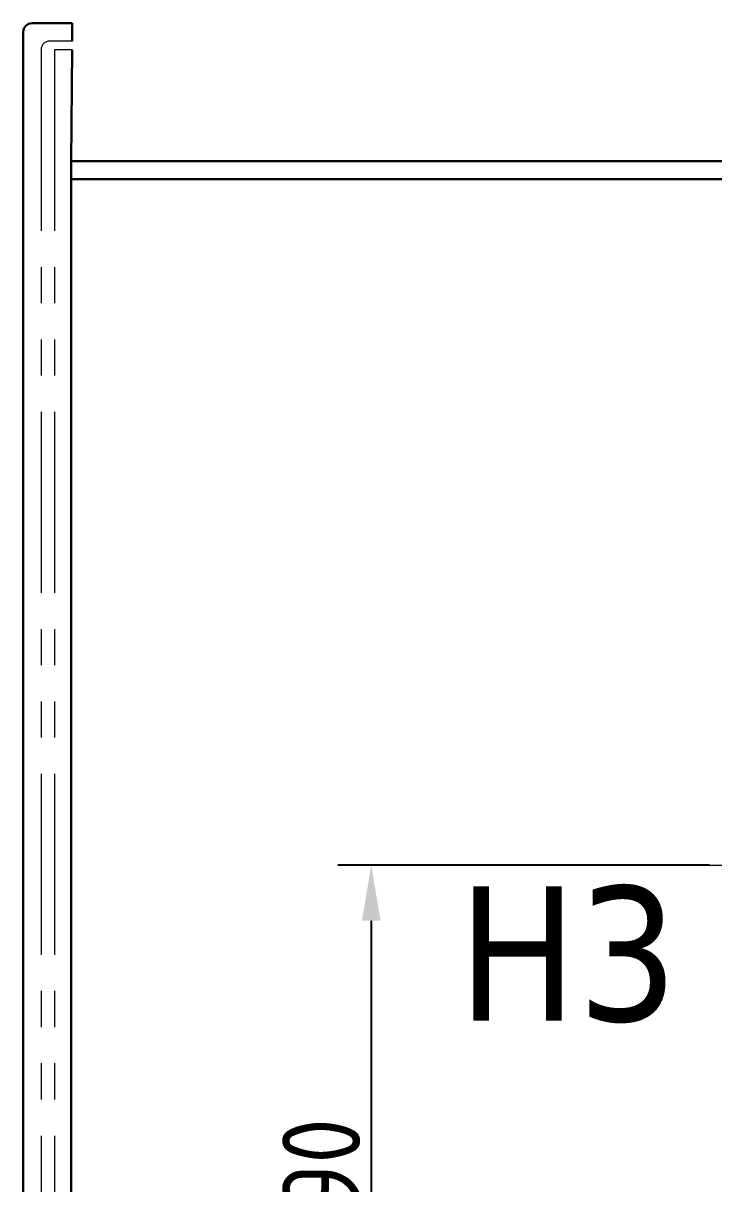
# Model space of a CAD drawing. Header units: millimetres. Extents: x 36873 to 51119, y -3533 to 6541.
# Drawn here: x 39354 to 39664, y -113 to 408 of the extents above; entities that cross this region are included whole.
import ezdxf

# ---------------------------------------------------------------- set-up
doc = ezdxf.new("R2010")
doc.units = ezdxf.units.MM
doc.header["$LTSCALE"] = 13
for name, pattern in [('ACAD_ISO10W100', [18, 12, -3, 0, -3]), ('CENTER2', [1.125, 0.75, -0.125, 0.125, -0.125]), ('EB_DASHDOT', [39, 30, -3, 3, -3]), ('PTHANTOM2', [1.25, 0.625, -0.125, 0.125, -0.125, 0.125, -0.125])]:
    doc.linetypes.add(name, pattern=pattern)
doc.layers.add('CAXA1', color=1, linetype='EB_DASHDOT', lineweight=25)
doc.layers.add('标注、文本', color=3, linetype='Continuous', lineweight=25)
doc.styles.get("Standard").update_dxf_attribs({"font": 'gbenor.shx', "bigfont": 'gbcbig.shx'})
doc.styles.add('Tahoma_txtstyle_30.40_0_0', font='tahoma.ttf')
doc.dimstyles.new('丁晓菲', dxfattribs={"dimscale": 15, "dimtxt": 3.5, "dimasz": 2.5, "dimexe": 1.5, "dimexo": 0, "dimgap": 0.5, "dimtad": 1, "dimtoh": 1, "dimtxsty": 'Standard', "dimcen": 2.5, "dimclrd": 3, "dimclre": 3, "dimclrt": 2, "dimadec": 0, "dimazin": 0, "dimtfac": 1, "dimtmove": 0, "dimatfit": 2, "dimfxl": 1.5, "dimarcsym": 0})

# ---------------------------------------------------------------- blocks, each defined once
blk = doc.blocks.new('A$Cd29922e4')
at = {"layer": 'CAXA1', "linetype": 'ACAD_ISO10W100', "lineweight": 20}
blk.add_line((-542.8095756807161, -0.002947070664959028), (-403.0858332035059, -0.002947070664959028), dxfattribs=at)
blk = doc.blocks.new('*D1216')
at = {"layer": 'Defpoints', "color": 0, "linetype": 'CENTER2', "ltscale": 38.86987341633078}
for p in [(39662.42471937995, 30.4109768845574), (39510.53418303022, -259.5890231154428), (39645.90547969523, -259.5890231154427)]:
    blk.add_point(p, dxfattribs=at)
at = {"layer": '标注、文本', "color": 3, "lineweight": -2, "ltscale": 38.86987341633078}
for p, q in [((39662.42471937995, 30.4109768845574), (39495.53418303022, 30.41097688455737)), ((39510.53418303022, 5.41097688455737), (39510.53418303022, -234.5890231154428)), ((39645.90547969523, -259.5890231154427), (39495.53418303022, -259.5890231154428))]:
    blk.add_line(p, q, dxfattribs=at)
at = {"layer": '标注、文本', "color": 3, "linetype": 'CENTER2', "ltscale": 38.86987341633078}
for points in [[(39506.36751636356, 5.410976884557369), (39514.70084969688, 5.410976884557371), (39510.53418303022, 30.41097688455737)], [(39506.36751636356, -234.5890231154428), (39514.70084969688, -234.5890231154428), (39510.53418303022, -259.5890231154428)]]:
    blk.add_solid(points, dxfattribs=at)
at = {"layer": '标注、文本', "color": 2, "linetype": 'CENTER2', "ltscale": 38.86987341633078, "insert": (39488.03418303021, -114.5890231154539), "char_height": 35, "attachment_point": 5, "rotation": 90, "bg_fill": 3, "box_fill_scale": 1.1, "bg_fill_color": 256, "bg_fill_true_color": 13158600, "bg_fill_transparency": 0}
blk.add_mtext('290', dxfattribs=at)

msp = doc.modelspace()

# ---------------------------------------------------------------- linework, layer by layer
at = {"layer": '标注、文本', "color": 4, "lineweight": 30, "ltscale": 38.86987341633078}
for p, q in [((39376.23429506048, 408.4118170821912), (39358.23429506047, 408.4118170821912)), ((39376.23429506048, 400.4118170821912), (39376.23429506048, 408.4118170821912)), ((39354.23429506047, 404.4118170821912), (39354.23429506048, -923.5839691717465)), ((39375.77529302964, 346.4139239552242), (39376.23429506048, 396.4118170821912)), ((40213.23429506066, 346.4139239552242), (39375.77529302964, 346.4139239552251)), ((39375.77529302964, 346.4139239552242), (39375.77529302964, -915.5839691717465)), ((40205.23429506066, 338.4139239552242), (39375.77529302963, 338.4139239552242))]:
    msp.add_line(p, q, dxfattribs=at)
at = {"layer": '标注、文本', "color": 6, "linetype": 'PTHANTOM2', "lineweight": 0, "ltscale": 10}
for p, q in [((39362.23429506048, 396.4118170821912), (39362.23429506048, -915.5839691717465)), ((39376.23429506048, 400.4118170821912), (39366.23429506048, 400.4118170821912)), ((39376.23429506048, 396.4118170821912), (39368.23429506048, 396.4118170821912)), ((39368.23429506048, 396.4118170821912), (39368.23429506048, -915.5839691717465))]:
    msp.add_line(p, q, dxfattribs=at)
at = {"layer": '标注、文本', "color": 4, "lineweight": 30, "ltscale": 38.86987341633078}
msp.add_arc((39358.23429506047, 404.4118170821912), 4, 90, 180, dxfattribs=at)
at = {"layer": '标注、文本', "color": 6, "linetype": 'PTHANTOM2', "lineweight": 0, "ltscale": 10}
msp.add_arc((39366.23429506048, 396.4118170821912), 4, 90, 180, dxfattribs=at)

# ---------------------------------------------------------------- block references
at = {"layer": '标注、文本', "color": 0, "linetype": 'CENTER2', "ltscale": 38.86987341633078}
msp.add_blockref('A$Cd29922e4', (40205.23429506065, 30.41392395522234), dxfattribs=at)

# ---------------------------------------------------------------- texts
at = {"layer": '标注、文本', "color": 6, "linetype": 'PTHANTOM2', "lineweight": 0, "ltscale": 10, "style": 'Tahoma_txtstyle_30.40_0_0'}
msp.add_text('H3', height=60.4187516214384, dxfattribs=at).set_placement((39549.40857862362, -39.50420006510103))

# ---------------------------------------------------------------- next in the draw order: dimensions: what is measured, and where the dimension line sits
at = {"layer": '标注、文本', "color": 0, "linetype": 'CENTER2', "ltscale": 38.86987341633078}
dim = msp.add_linear_dim(base=(39510.53418303022, -259.5890231154428), p1=(39662.42471937994, 30.41097688455739), p2=(39645.90547969521, -259.5890231154426), angle=90, dimstyle='丁晓菲', override={"dimscale": 10, "dimfxl": 2, "dimtfill": 1, "dimarcsym": 1}, dxfattribs=at)
dim.commit()
dim.dimension.update_dxf_attribs({"geometry": '*D1216', "text_midpoint": (39488.03418303021, -114.5890231154539)})

doc.saveas('drawing.dxf')
